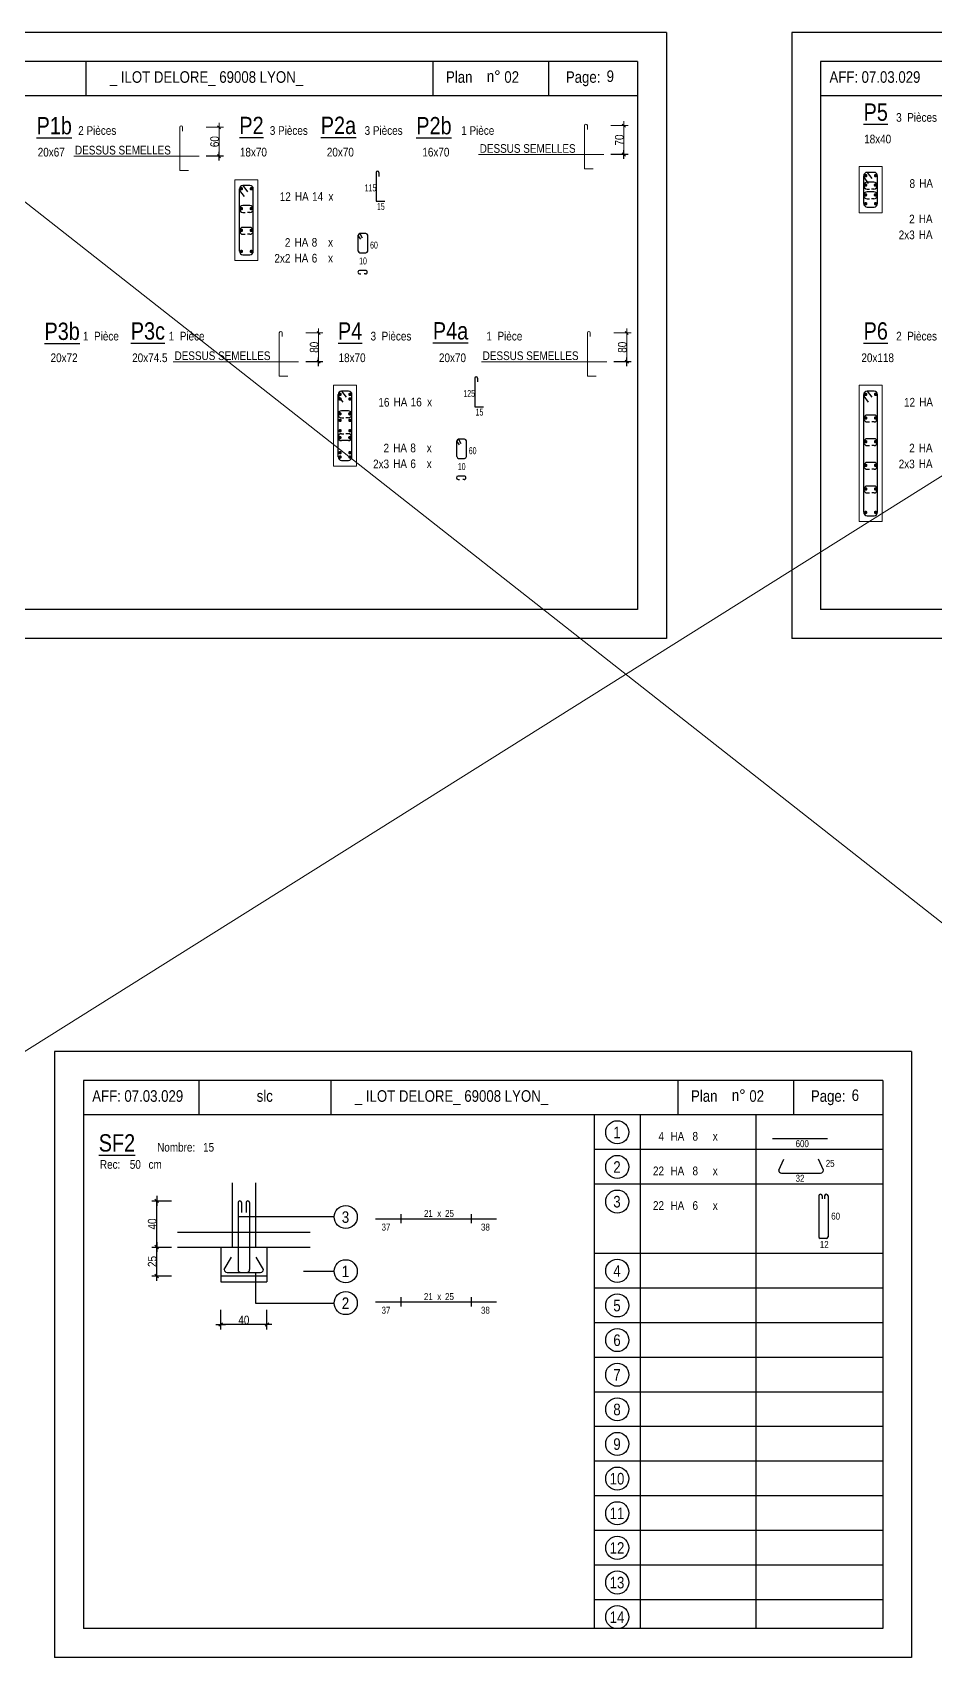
# Model space of a CAD drawing. Header units: metres. Extents: x -9927 to 45032, y -190416 to 12166.
# Drawn here: x -8239 to -6676, y -41437 to -38622 of the extents above; entities that cross this region are included whole.
import ezdxf
from ezdxf.enums import TextEntityAlignment as Align

# ---------------------------------------------------------------- set-up
doc = ezdxf.new("R2010")
doc.units = ezdxf.units.M
doc.header["$PDMODE"] = 65
for name, color, linetype in [('01_cote_gen', 4, 'Continuous'), ('01_fenetres', 171, 'Continuous'), ('01_linteaux', 3, 'Continuous'), ('01_murs_coup', 5, 'Continuous'), ('01_sem', 42, 'Continuous'), ('01_texte', 230, 'Continuous'), ('AA_COTES', 2, 'Continuous')]:
    doc.layers.add(name, color=color, linetype=linetype)
doc.styles.add('STYLE2', font='ARIALN.TTF')
doc.dimstyles.new('JB25', dxfattribs={"dimscale": 0.1, "dimtxt": 150, "dimasz": 17, "dimexe": 0.1, "dimexo": 0.1, "dimgap": 0.09, "dimtad": 1, "dimdec": 1, "dimlfac": 0.5, "dimdsep": 46, "dimtxsty": 'STYLE2', "dimblk1": 'BOND_G', "dimblk2": 'BOND_D', "dimsah": 1, "dimcen": 1.5, "dimdle": 0.01, "dimse1": 1, "dimse2": 1, "dimclrd": 4, "dimclre": 2, "dimclrt": 5, "dimadec": 0, "dimazin": 0, "dimtfac": 2.333333, "dimtdec": 1, "dimtix": 1, "dimtmove": 2, "dimatfit": 3, "dimldrblk": 'BOND_G', "dimfxl": 1, "dimtolj": 1, "dimtzin": 0, "dimarcsym": 0})

# ---------------------------------------------------------------- blocks, each defined once
blk = doc.blocks.new('BOND_D')
at = {"layer": 'AA_COTES', "color": 0}
for p, q in [((5, 0), (-5, 0)), ((-1.8, -1.8), (1.8, 1.8)), ((0, 5), (0, -15))]:
    blk.add_line(p, q, dxfattribs=at)
blk = doc.blocks.new('BOND_G')
at = {"layer": 'AA_COTES', "color": 0}
for p, q in [((5, 0), (-5, 0)), ((1.8, 1.8), (-1.8, -1.8)), ((0, -5), (0, 15))]:
    blk.add_line(p, q, dxfattribs=at)
blk = doc.blocks.new('*D440')
at = {"layer": '01_cote_gen', "color": 4, "linetype": 'Continuous', "lineweight": -2, "transparency": 16777216}
blk.add_line((-8023.7, -40774.4), (-8023.7, -40727.8), dxfattribs=at)
at = {"layer": 'DEFPOINTS', "color": 0, "linetype": 'Continuous', "lineweight": 0, "transparency": 16777216}
for p in [(-8023.7, -40726.1), (-7969.2, -40726.1), (-7969.2, -40776.1)]:
    blk.add_point(p, dxfattribs=at)
at = {"layer": '01_cote_gen', "color": 4, "linetype": 'Continuous', "lineweight": -2, "transparency": 16777216, "xscale": 1.7, "yscale": 1.7, "zscale": 1.7}
for name, p, rotation in [('BOND_D', (-8023.7, -40726.1), 90), ('BOND_G', (-8023.7, -40776.1), 270)]:
    blk.add_blockref(name, p, dxfattribs=dict(at, rotation=rotation))
at = {"layer": '01_cote_gen', "color": 5, "linetype": 'Continuous', "lineweight": 0, "transparency": 16777216, "insert": (-8031.4, -40751.1), "char_height": 15, "attachment_point": 5, "rotation": 90, "style": 'STYLE2'}
blk.add_mtext('\\A1;25', dxfattribs=at)
blk = doc.blocks.new('*D441')
at = {"layer": '01_cote_gen', "color": 4, "linetype": 'Continuous', "lineweight": -2, "transparency": 16777216}
blk.add_line((-8023.7, -40724.4), (-8023.7, -40647.8), dxfattribs=at)
at = {"layer": 'DEFPOINTS', "color": 0, "linetype": 'Continuous', "lineweight": 0, "transparency": 16777216}
for p in [(-8023.7, -40646.1), (-7936.2, -40646.1), (-7969.2, -40726.1)]:
    blk.add_point(p, dxfattribs=at)
at = {"layer": '01_cote_gen', "color": 4, "linetype": 'Continuous', "lineweight": -2, "transparency": 16777216, "xscale": 1.7, "yscale": 1.7, "zscale": 1.7}
for name, p, rotation in [('BOND_D', (-8023.7, -40646.1), 90), ('BOND_G', (-8023.7, -40726.1), 270)]:
    blk.add_blockref(name, p, dxfattribs=dict(at, rotation=rotation))
at = {"layer": '01_cote_gen', "color": 5, "linetype": 'Continuous', "lineweight": 0, "transparency": 16777216, "insert": (-8031.4, -40686.1), "char_height": 15, "attachment_point": 5, "rotation": 90, "style": 'STYLE2'}
blk.add_mtext('\\A1;40', dxfattribs=at)
blk = doc.blocks.new('*D444')
at = {"layer": '01_cote_gen', "color": 4, "linetype": 'Continuous', "lineweight": -2, "transparency": 16777216}
blk.add_line((-7834.4, -40860.3), (-7911, -40860.3), dxfattribs=at)
at = {"layer": 'DEFPOINTS', "color": 0, "linetype": 'Continuous', "lineweight": 0, "transparency": 16777216}
for p in [(-7912.7, -40750.2), (-7832.7, -40750.2), (-7912.7, -40860.3)]:
    blk.add_point(p, dxfattribs=at)
at = {"layer": '01_cote_gen', "color": 4, "linetype": 'Continuous', "lineweight": -2, "transparency": 16777216, "xscale": 1.7, "yscale": 1.7, "zscale": 1.7, "rotation": 180}
blk.add_blockref('BOND_D', (-7912.7, -40860.3), dxfattribs=at)
at = {"layer": '01_cote_gen', "color": 4, "linetype": 'Continuous', "lineweight": -2, "transparency": 16777216, "xscale": 1.7, "yscale": 1.7, "zscale": 1.7}
blk.add_blockref('BOND_G', (-7832.7, -40860.3), dxfattribs=at)
at = {"layer": '01_cote_gen', "color": 5, "linetype": 'Continuous', "lineweight": 0, "transparency": 16777216, "insert": (-7872.7, -40852.6), "char_height": 15, "attachment_point": 5, "style": 'STYLE2'}
blk.add_mtext('\\A1;40', dxfattribs=at)

msp = doc.modelspace()

# ---------------------------------------------------------------- linework, layer by layer
at = {"layer": '01_cote_gen', "linetype": 'Continuous', "lineweight": 0}
for p, q in [((-9926.8, -41437.26), (-5438.18, -38621.7)), ((-5044.45, -41437.26), (-8625.29, -38621.7))]:
    msp.add_line(p, q, dxfattribs=at)
at = {"layer": '01_fenetres', "ltscale": 30}
for p, q in [((-7190.29, -38671.7), (-8575.29, -38671.7)), ((-8146.37, -38671.7), (-8146.37, -38731.7)), ((-7544.42, -38731.7), (-7544.42, -38671.7)), ((-7344.42, -38731.7), (-7344.42, -38671.7)), ((-7190.29, -38671.7), (-7190.29, -39621.7)), ((-5488.18, -38671.7), (-6873.18, -38671.7)), ((-6873.18, -38671.7), (-6873.18, -39621.7)), ((-6873.18, -38671.7), (-6873.18, -39621.7)), ((-6873.18, -38671.7), (-6873.18, -39621.7)), ((-7190.29, -38731.7), (-8575.29, -38731.7)), ((-5488.18, -38731.7), (-6873.18, -38731.7)), ((-7190.29, -39621.7), (-8575.29, -39621.7)), ((-5488.18, -39621.7), (-6873.18, -39621.7)), ((-6765.69, -40437.26), (-8150.69, -40437.26)), ((-8150.69, -40437.26), (-8150.69, -41387.26)), ((-8150.69, -40437.26), (-8150.69, -41387.26)), ((-8150.69, -40437.26), (-8150.69, -41387.26)), ((-7950.69, -40437.26), (-7950.69, -40497.26)), ((-7721.77, -40437.26), (-7721.77, -40497.26)), ((-7119.82, -40497.26), (-7119.82, -40437.26)), ((-6919.82, -40497.26), (-6919.82, -40437.26)), ((-6765.69, -40437.26), (-6765.69, -41387.26)), ((-6765.69, -40497.26), (-8150.69, -40497.26)), ((-6765.69, -41387.26), (-8150.69, -41387.26))]:
    msp.add_line(p, q, dxfattribs=at)
at = {"layer": '01_linteaux', "linetype": 'Continuous'}
for p, q in [((-6956.66, -40538.04), (-6861.52, -40538.04)), ((-6945.92, -40593.04), (-6937.22, -40573.82)), ((-6940.92, -40598.04), (-6873.33, -40598.04)), ((-6868.33, -40593.04), (-6877.03, -40573.82)), ((-7892.72, -40614.99), (-7892.72, -40726.08)), ((-7852.72, -40614.99), (-7852.72, -40726.08)), ((-7882.72, -40649.08), (-7882.72, -40765.08)), ((-7876.72, -40649.08), (-7876.72, -40666.08)), ((-7868.72, -40649.08), (-7868.72, -40666.08)), ((-7862.72, -40649.08), (-7862.72, -40765.08)), ((-6876.46, -40637.53), (-6876.46, -40708.53)), ((-6870.46, -40637.53), (-6870.46, -40642.54)), ((-6866.34, -40637.53), (-6866.34, -40642.84)), ((-6860.34, -40637.53), (-6860.34, -40708.53)), ((-7987.72, -40700.08), (-7757.72, -40700.08)), ((-6862.84, -40711.03), (-6873.96, -40711.03)), ((-7987.72, -40726.08), (-7757.72, -40726.08)), ((-7912.72, -40726.08), (-7832.72, -40726.08)), ((-7912.72, -40726.08), (-7912.72, -40786.08)), ((-7832.72, -40726.08), (-7832.72, -40786.08)), ((-7906.72, -40765.08), (-7894.22, -40743.43)), ((-7838.72, -40765.08), (-7851.22, -40743.43)), ((-7912.72, -40776.08), (-7832.72, -40776.08)), ((-7912.72, -40786.08), (-7832.72, -40786.08)), ((-7901.72, -40770.08), (-7843.72, -40770.08))]:
    msp.add_line(p, q, dxfattribs=at)
for centre, radius, start, end in [((-6940.92, -40593.04), 5, 180, 270), ((-6873.33, -40593.04), 5, 270, 0), ((-7879.72, -40649.08), 3, 0, 180), ((-7865.72, -40649.08), 3, 0, 180), ((-6873.46, -40637.53), 3, 0, 180), ((-6863.34, -40637.53), 3, 0, 180), ((-6873.96, -40708.53), 2.5, 180, 270), ((-6862.84, -40708.53), 2.5, 270, 0), ((-7901.72, -40765.08), 5, 180, 270), ((-7877.72, -40765.08), 5, 180, 270), ((-7867.72, -40765.08), 5, 270, 0), ((-7843.72, -40765.08), 5, 270, 0)]:
    msp.add_arc(centre, radius, start, end, dxfattribs=at)
at = {"layer": '01_murs_coup', "linetype": 'Continuous', "lineweight": 0}
for p, q in [((-8167.46, -38835.88), (-7950.35, -38835.88)), ((-7466.12, -38833.05), (-7249.01, -38833.05)), ((-7994.95, -39192.13), (-7777.84, -39192.13)), ((-7461, -39192.13), (-7243.89, -39192.13))]:
    msp.add_line(p, q, dxfattribs=at)
at = {"layer": '01_sem', "color": 2, "lineweight": 0, "ltscale": 7}
for p, q in [((-7983.79, -38785.88), (-7983.79, -38860.88)), ((-7978.79, -38785.88), (-7978.79, -38792.44)), ((-7908.06, -38785.88), (-7938.06, -38785.88)), ((-7918.21, -38783.22), (-7912.9, -38788.53)), ((-7915.56, -38778.38), (-7915.56, -38793.38)), ((-7915.56, -38787.38), (-7915.56, -38834.38)), ((-7282.45, -38783.05), (-7282.45, -38858.05)), ((-7277.45, -38783.05), (-7277.45, -38789.61)), ((-7206.71, -38783.05), (-7236.71, -38783.05)), ((-7216.87, -38780.4), (-7211.56, -38785.7)), ((-7214.21, -38775.55), (-7214.21, -38790.55)), ((-7214.21, -38784.55), (-7214.21, -38831.55)), ((-6806.56, -38934.06), (-6806.55, -38854.06)), ((-6806.56, -38934.06), (-6806.55, -38854.06)), ((-6766.55, -38854.06), (-6806.55, -38854.06)), ((-6766.55, -38854.06), (-6806.55, -38854.06)), ((-6766.56, -38934.06), (-6766.55, -38854.06)), ((-7983.79, -38860.88), (-7968.79, -38860.88)), ((-7888.32, -39016.75), (-7888.32, -38876.75)), ((-7848.32, -38876.75), (-7888.32, -38876.75)), ((-7888.32, -39016.75), (-7888.32, -38876.75)), ((-7848.32, -38876.75), (-7888.32, -38876.75)), ((-7848.32, -39016.75), (-7848.32, -38876.75)), ((-7282.45, -38858.05), (-7267.45, -38858.05)), ((-6806.56, -38934.06), (-6766.56, -38934.06)), ((-6806.56, -38934.06), (-6766.56, -38934.06)), ((-6766.55, -38934.06), (-6806.55, -38934.06)), ((-7888.32, -39016.75), (-7848.32, -39016.75)), ((-7888.32, -39016.75), (-7848.32, -39016.75)), ((-7743.05, -39134.63), (-7743.05, -39149.63)), ((-7209.09, -39134.63), (-7209.09, -39149.63)), ((-7811.28, -39142.13), (-7811.28, -39217.13)), ((-7806.28, -39142.13), (-7806.28, -39148.7)), ((-7735.55, -39142.13), (-7765.55, -39142.13)), ((-7745.7, -39139.48), (-7740.39, -39144.79)), ((-7743.05, -39143.63), (-7743.05, -39190.63)), ((-7277.33, -39142.13), (-7277.33, -39217.13)), ((-7272.33, -39142.13), (-7272.33, -39148.7)), ((-7201.59, -39142.13), (-7231.59, -39142.13)), ((-7211.75, -39139.48), (-7206.44, -39144.79)), ((-7209.09, -39143.63), (-7209.09, -39190.63)), ((-7811.28, -39217.13), (-7796.28, -39217.13)), ((-7277.33, -39217.13), (-7262.33, -39217.13)), ((-7717.37, -39373.01), (-7717.37, -39233.01)), ((-7677.37, -39233.01), (-7717.37, -39233.01)), ((-7717.37, -39373.01), (-7717.37, -39233.01)), ((-7677.37, -39233.01), (-7717.37, -39233.01)), ((-7677.37, -39373.01), (-7677.37, -39233.01)), ((-6806.55, -39469.01), (-6806.56, -39233.01)), ((-6766.56, -39233.01), (-6806.56, -39233.01)), ((-6806.55, -39469.01), (-6806.56, -39233.01)), ((-6766.56, -39233.01), (-6806.56, -39233.01)), ((-6766.55, -39469.01), (-6766.56, -39233.01)), ((-7717.37, -39373.01), (-7677.37, -39373.01)), ((-7717.37, -39373.01), (-7677.37, -39373.01)), ((-6806.55, -39469.01), (-6766.55, -39469.01)), ((-6806.55, -39469.01), (-6766.55, -39469.01)), ((-6766.55, -39469.01), (-6806.55, -39469.01))]:
    msp.add_line(p, q, dxfattribs=at)
for centre in [(-7981.29, -38785.88), (-7279.95, -38783.05), (-7808.78, -39142.13), (-7274.83, -39142.13)]:
    msp.add_arc(centre, 2.5, 0, 180, dxfattribs=at)
at = {"layer": '01_texte', "ltscale": 30}
for p, q in [((-7140.29, -38621.7), (-8625.29, -38621.7)), ((-7140.29, -38621.7), (-7140.29, -39671.7)), ((-7140.29, -38621.7), (-7140.29, -39671.7)), ((-5438.18, -38621.7), (-6923.18, -38621.7)), ((-6923.18, -38621.7), (-6923.18, -39671.7)), ((-7643.58, -38864.4), (-7643.58, -38913.9)), ((-7638.58, -38864.4), (-7638.58, -38870.96)), ((-6798.56, -38918.06), (-6798.55, -38870.06)), ((-6798.55, -38872.61), (-6790.56, -38883.34)), ((-6780.82, -38880.88), (-6792.82, -38880.88)), ((-6780.55, -38864.06), (-6792.55, -38864.06)), ((-6792.55, -38864.06), (-6784.56, -38874.78)), ((-6774.56, -38918.06), (-6774.55, -38870.06)), ((-7880.32, -39000.75), (-7880.32, -38892.75)), ((-7880.32, -38895.3), (-7872.32, -38906.03)), ((-7862.32, -38886.75), (-7874.32, -38886.75)), ((-7874.32, -38886.75), (-7866.32, -38897.48)), ((-7856.32, -39000.75), (-7856.32, -38892.75)), ((-6792.82, -38892.88), (-6788.63, -38892.88)), ((-6780.82, -38897.88), (-6792.82, -38897.88)), ((-6792.82, -38909.88), (-6788.63, -38909.88)), ((-6780.82, -38892.88), (-6785, -38892.88)), ((-6780.82, -38909.88), (-6785, -38909.88)), ((-7862.32, -38921.69), (-7874.32, -38921.69)), ((-7874.32, -38933.69), (-7870.14, -38933.69)), ((-7862.32, -38933.69), (-7866.51, -38933.69)), ((-7643.58, -38913.9), (-7628.58, -38913.9)), ((-6792.56, -38924.06), (-6780.56, -38924.06)), ((-7862.32, -38959.37), (-7874.32, -38959.37)), ((-7874.32, -38971.37), (-7870.14, -38971.37)), ((-7862.32, -38971.37), (-7866.51, -38971.37)), ((-7674.51, -39000.35), (-7674.51, -38973.04)), ((-7674.51, -38974.31), (-7670.51, -38979.68)), ((-7661.06, -38970.04), (-7671.51, -38970.04)), ((-7671.51, -38970.04), (-7667.91, -38977.45)), ((-7658.06, -39000.35), (-7658.06, -38973.04)), ((-7874.32, -39006.75), (-7862.32, -39006.75)), ((-7671.51, -39003.35), (-7661.06, -39003.35)), ((-7661.83, -39033.89), (-7672.16, -39033.89)), ((-7672.16, -39039.89), (-7670.07, -39039.89)), ((-7661.83, -39039.89), (-7663.92, -39039.89)), ((-7472.63, -39220.66), (-7472.63, -39270.16)), ((-7467.63, -39220.66), (-7467.63, -39227.22)), ((-7691.37, -39243.01), (-7703.37, -39243.01)), ((-7703.37, -39243.01), (-7695.37, -39253.74)), ((-6780.56, -39243.01), (-6792.56, -39243.01)), ((-6792.56, -39243.01), (-6784.56, -39253.74)), ((-7709.37, -39357.01), (-7709.37, -39249.01)), ((-7709.37, -39251.56), (-7701.37, -39262.29)), ((-7685.37, -39357.01), (-7685.37, -39249.01)), ((-7472.63, -39270.16), (-7457.63, -39270.16)), ((-6798.55, -39453.01), (-6798.56, -39249.01)), ((-6798.56, -39251.56), (-6790.56, -39262.29)), ((-6774.55, -39453.01), (-6774.56, -39249.01)), ((-7691.63, -39277.2), (-7703.63, -39277.2)), ((-7703.63, -39289.2), (-7699.44, -39289.2)), ((-7691.63, -39289.2), (-7695.82, -39289.2)), ((-6780.56, -39284.52), (-6792.56, -39284.52)), ((-6792.56, -39296.52), (-6788.37, -39296.52)), ((-6780.56, -39296.52), (-6784.74, -39296.52)), ((-7703.63, -39316.82), (-7699.44, -39316.82)), ((-7691.63, -39328.82), (-7703.63, -39328.82)), ((-7691.63, -39316.82), (-7695.82, -39316.82)), ((-7503.56, -39356.61), (-7503.56, -39329.3)), ((-7503.56, -39330.57), (-7499.56, -39335.94)), ((-7490.11, -39326.29), (-7500.56, -39326.3)), ((-7500.56, -39326.3), (-7496.96, -39333.71)), ((-7487.11, -39356.61), (-7487.11, -39329.29)), ((-6780.56, -39325.52), (-6792.56, -39325.52)), ((-7500.56, -39359.61), (-7490.11, -39359.61)), ((-6792.56, -39337.52), (-6788.37, -39337.52)), ((-6780.56, -39337.52), (-6784.74, -39337.52)), ((-7703.37, -39363.01), (-7691.37, -39363.01)), ((-6780.56, -39366.52), (-6792.56, -39366.52)), ((-6792.56, -39378.52), (-6788.37, -39378.52)), ((-6780.56, -39378.52), (-6784.74, -39378.52)), ((-7490.87, -39390.14), (-7501.21, -39390.14)), ((-7501.21, -39396.14), (-7499.11, -39396.14)), ((-7490.87, -39396.14), (-7492.97, -39396.14)), ((-6780.55, -39407.52), (-6792.55, -39407.52)), ((-6792.55, -39419.52), (-6788.37, -39419.52)), ((-6780.55, -39419.52), (-6784.74, -39419.52)), ((-6792.55, -39459.01), (-6780.55, -39459.01)), ((-7140.29, -39671.7), (-8625.29, -39671.7)), ((-5438.18, -39671.7), (-6923.18, -39671.7)), ((-6715.69, -40387.26), (-8200.69, -40387.26)), ((-8200.69, -40387.26), (-8200.69, -41437.26)), ((-6715.69, -40387.26), (-6715.69, -41437.26)), ((-6715.69, -40387.26), (-6715.69, -41437.26)), ((-7265.69, -40497.26), (-7265.69, -41387.26)), ((-7185.69, -40497.26), (-7185.69, -41387.26)), ((-6985.69, -40497.26), (-6985.69, -41387.26)), ((-6765.69, -40557.26), (-7265.69, -40557.26)), ((-6765.69, -40617.26), (-7265.69, -40617.26)), ((-6765.69, -40737.26), (-7265.69, -40737.26)), ((-6765.69, -40797.26), (-7265.69, -40797.26)), ((-6765.69, -40857.26), (-7265.69, -40857.26)), ((-6765.69, -40917.26), (-7265.69, -40917.26)), ((-6765.69, -40977.26), (-7265.69, -40977.26)), ((-6765.69, -41037.26), (-7265.69, -41037.26)), ((-6765.69, -41097.26), (-7265.69, -41097.26)), ((-6765.69, -41157.26), (-7265.69, -41157.26)), ((-6765.69, -41217.26), (-7265.69, -41217.26)), ((-6765.69, -41277.26), (-7265.69, -41277.26)), ((-6765.69, -41337.26), (-7265.69, -41337.26)), ((-6715.69, -41437.26), (-8200.69, -41437.26))]:
    msp.add_line(p, q, dxfattribs=at)
at = {"layer": '01_texte', "linetype": 'Continuous'}
for p, q in [((-7716.16, -40673.99), (-7882.72, -40673.99)), ((-7644.65, -40677.08), (-7435.01, -40677.08)), ((-7600.82, -40668.94), (-7600.82, -40684.89)), ((-7478.83, -40668.94), (-7478.83, -40684.89)), ((-7769.16, -40767.99), (-7752.93, -40767.99)), ((-7752.93, -40767.99), (-7716.16, -40767.99)), ((-7752.93, -40767.99), (-7752.93, -40767.99)), ((-7852.42, -40770.08), (-7852.42, -40823.23)), ((-7852.42, -40823.23), (-7716.16, -40823.23)), ((-7644.65, -40821.15), (-7435.01, -40821.15)), ((-7600.82, -40813.02), (-7600.82, -40828.96)), ((-7478.83, -40813.02), (-7478.83, -40828.96))]:
    msp.add_line(p, q, dxfattribs=at)
at = {"layer": '01_texte', "ltscale": 30, "const_width": 3, "flags": 128}
for points in [[(-6793.62, -38869.76, -1), (-6796.62, -38869.76, -1)], [(-6779.49, -38869.76, 1), (-6776.49, -38869.76, 1)], [(-7875.39, -38892.45, -1), (-7878.39, -38892.45, -1)], [(-7861.26, -38892.45, 1), (-7858.26, -38892.45, 1)], [(-6793.88, -38886.07, -1), (-6796.88, -38886.07, -1)], [(-6793.88, -38903.07, -1), (-6796.88, -38903.07, -1)], [(-6779.75, -38886.07, 1), (-6776.75, -38886.07, 1)], [(-6779.75, -38903.07, 1), (-6776.75, -38903.07, 1)], [(-7875.39, -38926.88, 1), (-7878.39, -38926.88, 1)], [(-7861.26, -38926.88, -1), (-7858.26, -38926.88, -1)], [(-6793.62, -38918.35, 1), (-6796.62, -38918.35, 1)], [(-6779.49, -38918.35, -1), (-6776.49, -38918.35, -1)], [(-7875.39, -38964.56, 1), (-7878.39, -38964.56, 1)], [(-7861.26, -38964.56, -1), (-7858.26, -38964.56, -1)], [(-7875.39, -39001.05, 1), (-7878.39, -39001.05, 1)], [(-7861.26, -39001.05, -1), (-7858.26, -39001.05, -1)], [(-7704.43, -39248.71, -1), (-7707.43, -39248.71, -1)], [(-7690.3, -39248.71, 1), (-7687.3, -39248.71, 1)], [(-6793.62, -39248.71, -1), (-6796.62, -39248.71, -1)], [(-6779.49, -39248.71, 1), (-6776.49, -39248.71, 1)], [(-7704.43, -39256.71, -1), (-7707.43, -39256.71, -1)], [(-7690.3, -39256.71, 1), (-7687.3, -39256.71, 1)], [(-7704.7, -39282.39, -1), (-7707.7, -39282.39, -1)], [(-7704.43, -39293.71, -1), (-7707.43, -39293.71, -1)], [(-7690.57, -39282.39, 1), (-7687.57, -39282.39, 1)], [(-7690.3, -39293.71, 1), (-7687.3, -39293.71, 1)], [(-6793.62, -39289.71, -1), (-6796.62, -39289.71, -1)], [(-6779.49, -39289.71, 1), (-6776.49, -39289.71, 1)], [(-7704.7, -39323.63, 1), (-7707.7, -39323.63, 1)], [(-7704.43, -39311.71, -1), (-7707.43, -39311.71, -1)], [(-7690.57, -39323.63, -1), (-7687.57, -39323.63, -1)], [(-7690.3, -39311.71, 1), (-7687.3, -39311.71, 1)], [(-6793.62, -39330.71, -1), (-6796.62, -39330.71, -1)], [(-6779.49, -39330.71, 1), (-6776.49, -39330.71, 1)], [(-7704.43, -39349.71, -1), (-7707.43, -39349.71, -1)], [(-7704.43, -39357.31, 1), (-7707.43, -39357.31, 1)], [(-7690.3, -39349.71, 1), (-7687.3, -39349.71, 1)], [(-7690.3, -39357.31, -1), (-7687.3, -39357.31, -1)], [(-6793.62, -39371.71, -1), (-6796.62, -39371.71, -1)], [(-6779.49, -39371.71, 1), (-6776.49, -39371.71, 1)], [(-6793.62, -39412.71, -1), (-6796.62, -39412.71, -1)], [(-6779.49, -39412.71, 1), (-6776.49, -39412.71, 1)], [(-6793.62, -39453.3, 1), (-6796.62, -39453.3, 1)], [(-6779.49, -39453.3, -1), (-6776.49, -39453.3, -1)]]:
    msp.add_lwpolyline(points, format="xyb", close=True, dxfattribs=at)
at = {"layer": '01_texte'}
for centre in [(-7225.69, -40527.26), (-7225.69, -40587.26), (-7225.69, -40647.26), (-7696.16, -40673.99), (-7696.16, -40767.99), (-7225.69, -40767.26), (-7696.16, -40823.23), (-7225.69, -40827.26), (-7225.69, -40887.26), (-7225.69, -40947.26), (-7225.69, -41007.26), (-7225.69, -41067.26), (-7225.69, -41127.26), (-7225.69, -41187.26), (-7225.69, -41247.26), (-7225.69, -41307.26), (-7225.69, -41367.26)]:
    msp.add_circle(centre, 20, dxfattribs=at)
at = {"layer": '01_texte', "ltscale": 30}
for centre, radius, start, end in [((-7641.08, -38864.4), 2.5, 0, 180), ((-6792.82, -38886.88), 6, 90.00091, 180), ((-6792.55, -38870.06), 6, 90.00091, 180), ((-6780.82, -38886.88), 6, 0, 90.00091), ((-6780.55, -38870.06), 6, 0, 90.00091), ((-7874.32, -38892.75), 6, 90.00091, 180), ((-7862.32, -38892.75), 6, 0, 90.00091), ((-6792.82, -38886.88), 6, 180, 269.99909), ((-6792.82, -38903.88), 6, 90.00091, 180), ((-6792.82, -38903.88), 6, 180, 269.99909), ((-6780.82, -38886.88), 6, 269.99909, 360), ((-6780.82, -38903.88), 6, 0, 90.00091), ((-6780.82, -38903.88), 6, 269.99909, 360), ((-7874.32, -38927.69), 6, 90.00091, 180), ((-7874.32, -38927.69), 6, 180, 269.99909), ((-7862.32, -38927.69), 6, 0, 90.00091), ((-7862.32, -38927.69), 6, 269.99909, 360), ((-6792.56, -38918.06), 6, 180, 270), ((-6780.56, -38918.06), 6, 270, 0), ((-7874.32, -38965.37), 6, 90.00091, 180), ((-7874.32, -38965.37), 6, 180, 269.99909), ((-7862.32, -38965.37), 6, 0, 90.00091), ((-7862.32, -38965.37), 6, 269.99909, 360), ((-7671.51, -38973.04), 3, 90.00091, 180), ((-7661.06, -38973.04), 3, 0, 89.99909), ((-7874.32, -39000.75), 6, 180, 270), ((-7862.32, -39000.75), 6, 270, 0), ((-7671.51, -39000.35), 3, 180, 270), ((-7661.06, -39000.35), 3, 270, 0), ((-7672.16, -39036.89), 3, 90.00091, 180), ((-7672.16, -39036.89), 3, 180, 269.99909), ((-7661.83, -39036.89), 3, 0, 90.00091), ((-7661.83, -39036.89), 3, 269.99909, 360), ((-7470.13, -39220.66), 2.5, 0, 180), ((-7703.37, -39249.01), 6, 90.00091, 180), ((-7691.37, -39249.01), 6, 0, 90.00091), ((-6792.56, -39249.01), 6, 90.00091, 180), ((-6780.56, -39249.01), 6, 0, 90.00091), ((-7703.63, -39283.2), 6, 90.00091, 180), ((-7703.63, -39283.2), 6, 180, 269.99909), ((-7691.63, -39283.2), 6, 0, 90.00091), ((-7691.63, -39283.2), 6, 269.99909, 360), ((-6792.56, -39290.52), 6, 90.00091, 180), ((-6792.56, -39290.52), 6, 180, 269.99909), ((-6780.56, -39290.52), 6, 0, 90.00091), ((-6780.56, -39290.52), 6, 269.99909, 360), ((-7703.63, -39322.82), 6, 90.00091, 180), ((-7703.63, -39322.82), 6, 180, 269.99909), ((-7691.63, -39322.82), 6, 0, 90.00091), ((-7691.63, -39322.82), 6, 269.99909, 0), ((-7500.56, -39329.3), 3, 90.00091, 180), ((-7490.11, -39329.3), 3, 0, 89.99909), ((-6792.56, -39331.52), 6, 90.00091, 180), ((-6792.56, -39331.52), 6, 180, 269.99909), ((-6780.56, -39331.52), 6, 0, 90.00091), ((-6780.56, -39331.52), 6, 269.99909, 360), ((-7703.37, -39357.01), 6, 180, 270), ((-7691.37, -39357.01), 6, 270, 0), ((-7500.56, -39356.61), 3, 180, 270), ((-7490.11, -39356.61), 3, 270, 0), ((-6792.56, -39372.52), 6, 90.00091, 180), ((-6792.56, -39372.52), 6, 180, 269.99909), ((-6780.56, -39372.52), 6, 0, 90.00091), ((-6780.56, -39372.52), 6, 269.99909, 360), ((-7501.21, -39393.14), 3, 90.00091, 180), ((-7501.21, -39393.14), 3, 180, 269.99909), ((-7490.87, -39393.14), 3, 0, 90.00091), ((-7490.87, -39393.14), 3, 269.99909, 360), ((-6792.55, -39413.52), 6, 90.00091, 180), ((-6792.55, -39413.52), 6, 180, 269.99909), ((-6780.55, -39413.52), 6, 0, 90.00091), ((-6780.55, -39413.52), 6, 269.99909, 360), ((-6792.55, -39453.01), 6, 180, 270), ((-6780.55, -39453.01), 6, 270, 0)]:
    msp.add_arc(centre, radius, start, end, dxfattribs=at)

# ---------------------------------------------------------------- block references
at = {"layer": '01_sem', "color": 2, "lineweight": 0, "ltscale": 7, "xscale": 1.5, "yscale": 1.5, "zscale": 1.5, "rotation": 270}
for p in [(-7214.21, -38833.05), (-7915.56, -38835.88), (-7743.05, -39192.13), (-7209.09, -39192.13)]:
    msp.add_blockref('BOND_D', p, dxfattribs=at)

# ---------------------------------------------------------------- texts
at = {"layer": '01_sem', "color": 2, "lineweight": 0, "ltscale": 7, "style": 'STYLE2'}
for s, p in [('60', (-7915.85, -38820.35)), ('70', (-7214.51, -38817.53)), ('80', (-7743.34, -39176.61)), ('80', (-7209.39, -39176.61))]:
    msp.add_text(s, height=15, rotation=90, dxfattribs=at).set_placement(p)
at = {"layer": '01_texte', "style": 'STYLE2'}
for s, height, p in [('_ ILOT DELORE_ 69008 LYON_', 20, (-8104.97, -38708.85)), ('Plan', 20, (-7522.37, -38708.85)), ('n%%D', 20, (-7451.69, -38707.41)), ('02', 20, (-7421.34, -38708.85)), ('Page:', 20, (-7314.7, -38708.85)), ('9', 20, (-7244.02, -38707.41)), ('AFF:', 20, (-6857.88, -38708.85)), ('07.03.029', 20, (-6802.22, -38708.85)), ('DESSUS SEMELLES', 15, (-8165.28, -38832.98)), ('DESSUS SEMELLES', 15, (-7463.94, -38830.15)), ('HA', 15, (-6702.42, -38890.6)), ('HA', 15, (-7784.18, -38913.29)), ('14', 15, (-7754.44, -38913.29)), ('HA', 15, (-6703.07, -38952.05)), ('HA', 15, (-6703.07, -38979.51)), ('HA', 15, (-7784.84, -38992.71)), ('8', 15, (-7755.1, -38992.71)), ('HA', 15, (-7784.84, -39020.17)), ('6', 15, (-7755.1, -39020.17)), ('DESSUS SEMELLES', 15, (-7992.77, -39189.23)), ('DESSUS SEMELLES', 15, (-7458.82, -39189.23)), ('HA', 15, (-7613.23, -39269.55)), ('16', 15, (-7583.49, -39269.55)), ('HA', 15, (-6702.42, -39269.55)), ('HA', 15, (-7613.89, -39348.96)), ('HA', 15, (-7613.89, -39376.42)), ('8', 15, (-7584.14, -39348.96)), ('6', 15, (-7584.14, -39376.42)), ('HA', 15, (-6703.07, -39348.97)), ('HA', 15, (-6703.07, -39376.42)), ('AFF:', 20, (-8135.39, -40474.41)), ('07.03.029', 20, (-8079.73, -40474.41)), ('slc', 20, (-7850.45, -40474.41)), ('_ ILOT DELORE_ 69008 LYON_', 20, (-7680.38, -40474.41)), ('Plan', 20, (-7097.78, -40474.41)), ('n%%D', 20, (-7027.09, -40472.97)), ('02', 20, (-6996.75, -40474.41)), ('Page:', 20, (-6890.11, -40474.41)), ('6', 20, (-6819.42, -40472.97)), ('%%USF2', 30, (-8124.11, -40560.65)), ('HA', 15, (-7133.4, -40541.67)), ('8', 15, (-7095.23, -40541.67)), ('600', 12, (-6916.55, -40552.93)), ('Nombre:', 15, (-8022.91, -40560.65)), ('15', 15, (-7943.29, -40560.65)), ('Rec:', 15, (-8122.06, -40590.44)), ('cm', 15, (-8037.81, -40590.44)), ('HA', 15, (-7133.4, -40601.67)), ('8', 15, (-7095.23, -40601.67)), ('25', 12, (-6864.35, -40587.09)), ('32', 12, (-6916.55, -40612.93)), ('HA', 15, (-7133.4, -40661.67)), ('6', 15, (-7095.23, -40661.67)), ('x ', 12, (-7537.52, -40673.84)), ('25', 12, (-7523.97, -40673.84)), ('60', 12, (-6854.86, -40678.47)), ('37', 12, (-7634.02, -40697.49)), ('38', 12, (-7461.73, -40697.49)), ('12', 12, (-6874.59, -40727.65)), ('x ', 12, (-7537.52, -40817.92)), ('25', 12, (-7523.97, -40817.92)), ('37', 12, (-7634.02, -40841.57)), ('38', 12, (-7461.73, -40841.57))]:
    msp.add_text(s, height=height, dxfattribs=at).set_placement(p)
for s, height, p in [('%%UP1b', 30, (-8201.26, -38782.54)), ('%%UP2', 30, (-7859.46, -38782.54)), ('%%UP2a', 30, (-7708.79, -38782.54)), ('%%UP2b', 30, (-7543.27, -38782.54)), ('%%UP5', 30, (-6777.69, -38759.85)), ('3  Pièces', 15, (-6706.94, -38768.4)), ('2 Pièces', 15, (-8126.73, -38791.09)), ('3 Pièces', 15, (-7794.75, -38791.09)), ('3 Pièces', 15, (-7630.5, -38791.09)), ('1 Pièce ', 15, (-7464.97, -38791.09)), ('20x67', 15, (-8206.46, -38828.99)), ('18x70', 15, (-7856.12, -38828.99)), ('20x70', 15, (-7705.45, -38828.99)), ('16x70', 15, (-7539.92, -38828.99)), ('18x40', 15, (-6774.35, -38806.3)), ('%%UP3b', 30, (-8187.53, -39138.8)), ('%%UP3c', 30, (-8038.96, -39138.8)), ('%%UP4', 30, (-7688.51, -39138.8)), ('%%UP4a', 30, (-7514.54, -39138.8)), ('%%UP6', 30, (-6777.69, -39138.8)), ('1  Pièce ', 15, (-8117.97, -39147.35)), ('1  Pièce ', 15, (-7969.4, -39147.35)), ('3  Pièces', 15, (-7617.76, -39147.35)), ('1  Pièce', 15, (-7421.24, -39147.35)), ('2  Pièces', 15, (-6706.95, -39147.35)), ('20x72', 15, (-8184.18, -39185.25)), ('20x74.5', 15, (-8035.61, -39185.25)), ('18x70', 15, (-7685.16, -39185.25)), ('20x70', 15, (-7511.19, -39185.25)), ('20x118', 15, (-6774.35, -39185.25))]:
    msp.add_text(s, height=height, dxfattribs=at).set_placement(p, align=Align.MIDDLE)
for s, height, p in [('8', 15, (-6709.57, -38890.94)), ('12', 15, (-7791.34, -38913.63)), ('2', 15, (-6710.23, -38952.39)), ('2x3', 15, (-6710.23, -38979.85)), ('2', 15, (-7792, -38993.04)), ('2x2', 15, (-7792, -39020.5)), ('16', 15, (-7620.39, -39269.89)), ('12', 15, (-6709.57, -39269.89)), ('2x3', 15, (-7621.04, -39376.76)), ('2', 15, (-7621.04, -39349.3)), ('2x3', 15, (-6710.23, -39376.76)), ('2', 15, (-6710.23, -39349.3)), ('4', 15, (-7144.6, -40541.67)), ('50', 15, (-8051.17, -40590.44)), ('22', 15, (-7144.6, -40601.67)), ('22', 15, (-7144.6, -40661.67)), ('21', 12, (-7545.26, -40673.84)), ('21', 12, (-7545.26, -40817.92))]:
    msp.add_text(s, height=height, dxfattribs=at).set_placement(p, align=Align.RIGHT)
for p in [(-7721.77, -38913.29), (-7722.43, -38992.71), (-7722.43, -39020.17), (-7550.82, -39269.55), (-7551.47, -39348.96), (-7551.47, -39376.42), (-7055.82, -40541.67), (-7055.82, -40601.67), (-7055.82, -40661.67)]:
    msp.add_text('x', height=15, dxfattribs=at).set_placement(p, align=Align.CENTER)
at = {"layer": '01_texte', "style": 'STYLE2', "width": 0.7}
for s, p in [('115', (-7663.22, -38896.87)), ('15', (-7642, -38929.19)), ('60', (-7653.89, -38996.01)), ('10', (-7672.87, -39023.55)), ('125', (-7492.26, -39253.13)), ('15', (-7471.04, -39285.45)), ('60', (-7482.93, -39352.27)), ('10', (-7501.92, -39379.81))]:
    msp.add_text(s, height=12, dxfattribs=at).set_placement(p)
at = {"layer": '01_texte', "style": 'STYLE2'}
for s, p in [('1', (-7226.09, -40527.49)), ('2', (-7226.09, -40587.49)), ('3', (-7226.09, -40647.49)), ('3', (-7696.56, -40674.22)), ('1', (-7696.56, -40768.22)), ('4', (-7226.09, -40767.49)), ('2', (-7696.56, -40823.45)), ('5', (-7226.09, -40827.49)), ('6', (-7226.09, -40887.49)), ('7', (-7226.09, -40947.49)), ('8', (-7226.09, -41007.49)), ('9', (-7226.09, -41067.49)), ('10', (-7226.09, -41127.49)), ('11', (-7226.09, -41187.49)), ('12', (-7226.09, -41247.49)), ('13', (-7226.09, -41307.49)), ('14', (-7226.09, -41367.49))]:
    msp.add_text(s, height=20, dxfattribs=at).set_placement(p, align=Align.MIDDLE_CENTER)

# ---------------------------------------------------------------- dimensions: what is measured, and where the dimension line sits
at = {"layer": '01_cote_gen', "linetype": 'Continuous', "lineweight": 0}
for base, p1, p2, picture, middle in [((-8023.72, -40646.08), (-7969.21, -40726.08), (-7936.21, -40646.08), '*D441', (-8031.39, -40686.08)), ((-8023.72, -40726.08), (-7969.21, -40776.08), (-7969.21, -40726.08), '*D440', (-8031.39, -40751.08))]:
    dim = msp.add_linear_dim(base=base, p1=p1, p2=p2, angle=90, dimstyle='JB25', dxfattribs=at)
    dim.commit()
    dim.dimension.update_dxf_attribs({"geometry": picture, "text_midpoint": middle})
dim = msp.add_linear_dim(base=(-7912.72, -40860.25), p1=(-7832.72, -40750.19), p2=(-7912.72, -40750.19), dimstyle='JB25', dxfattribs=at)
dim.commit()
dim.dimension.update_dxf_attribs({"geometry": '*D444', "text_midpoint": (-7872.72, -40852.59)})

doc.saveas('drawing.dxf')
